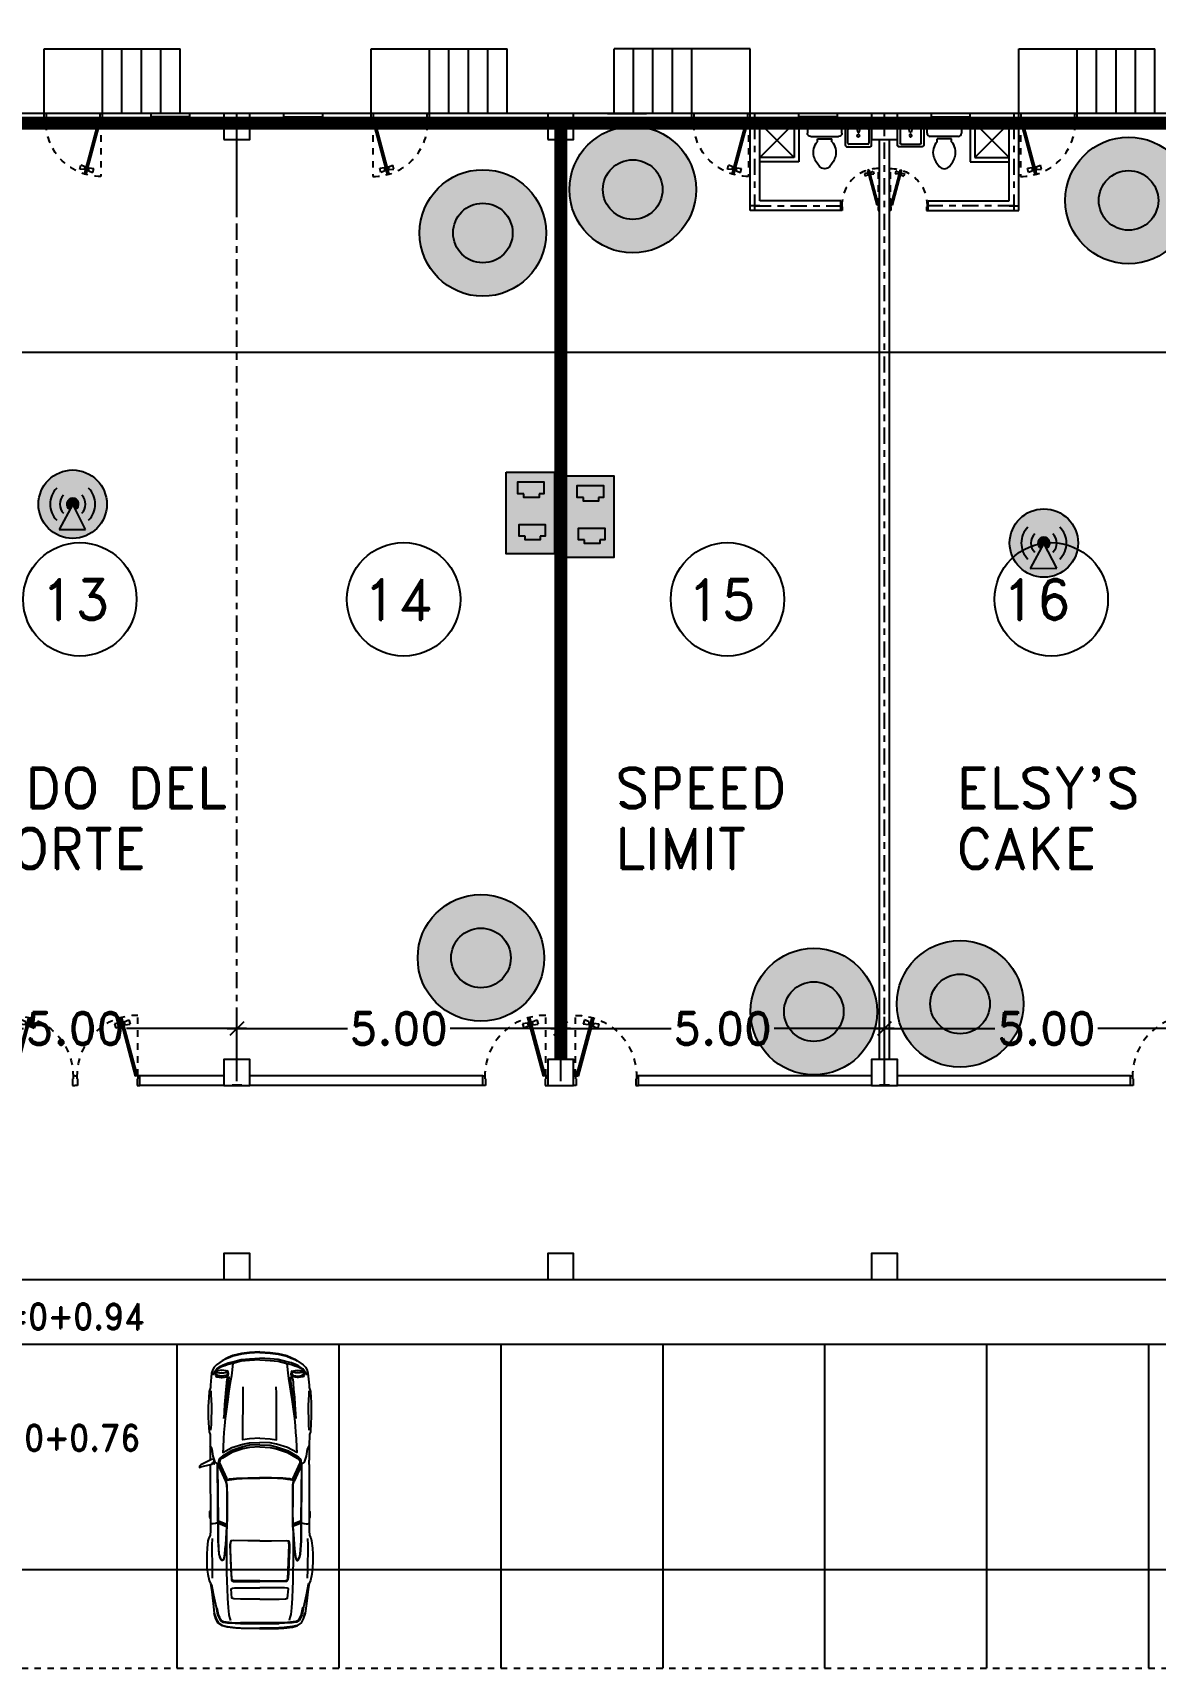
# Model space of a CAD drawing. Header units: millimetres. Extents: x 1590 to 1932, y -48 to 167.
# Drawn here: x 1657.51 to 1674.84, y 94.11 to 119.35 of the extents above; entities that cross this region are included whole.
import ezdxf

# ---------------------------------------------------------------- set-up
doc = ezdxf.new("R2010")
doc.units = ezdxf.units.MM
doc.header["$LTSCALE"] = 0.1
doc.header["$MEASUREMENT"] = 0
doc.header["$PDMODE"] = 35
doc.header["$PDSIZE"] = 0.75
for name, pattern in [('CENTERX2', [4, 2.5, -0.5, 0.5, -0.5]), ('DASHED', [0.75, 0.5, -0.25]), ('HIDDEN2', [0.1875, 0.125, -0.0625])]:
    doc.linetypes.add(name, pattern=pattern)
doc.layers.get('0').update_dxf_attribs({"linetype": 'CONTINUOUS'})
doc.layers.get('DEFPOINTS').update_dxf_attribs({"linetype": 'CONTINUOUS'})
for name, color, linetype in [('_KTI_CONTROL', 7, 'CONTINUOUS'), ('ACCESSP02', 7, 'CONTINUOUS'), ('C-PRKG-CARS', 1, 'CONTINUOUS'), ('CABLEADO', 172, 'CONTINUOUS'), ('CALLES', 3, 'CONTINUOUS'), ('CAMARAS', 253, 'CONTINUOUS'), ('Eth2Salidas', 5, 'CONTINUOUS'), ('P-FIXT', 1, 'CONTINUOUS'), ('PARED', 4, 'CONTINUOUS'), ('PAREDES', 3, 'CONTINUOUS'), ('TERRENO', 4, 'CONTINUOUS'), ('TEXT', 3, 'CONTINUOUS')]:
    doc.layers.add(name, color=color, linetype=linetype)
doc.styles.add('ATT', font='txt')
doc.styles.add('ROMAND', font='romand.shx')
doc.dimstyles.new('URBA', dxfattribs={"dimtxt": 20, "dimasz": 0.5, "dimexe": 1.25, "dimexo": 0.63, "dimgap": 0.63, "dimtad": 0, "dimtih": 1, "dimtoh": 1, "dimzin": 1, "dimdsep": 46, "dimtxsty": 'ROMAND', "dimcen": 2.5, "dimclrd": 1, "dimclre": 1, "dimclrt": 3, "dimadec": 0, "dimazin": 0, "dimtfac": 1, "dimtmove": 0, "dimatfit": 3, "dimfxl": 1, "dimtvp": 1, "dimtolj": 1, "dimtzin": 1, "dimarcsym": 0})

# ---------------------------------------------------------------- blocks, each defined once
blk = doc.blocks.new('P-GIRO-D')
at = {"color": 2}
for p, q in [((-0.281, 1.048), (-0.31, 1.041)), ((-0.31, 1.041), (-0.069, 0.142)), ((-0.281, 1.048), (-0.04, 0.15)), ((-0.242, 0.981), (-0.167, 1.011)), ((-0.167, 1.011), (-0.149, 0.944)), ((-0.31, 0.963), (-0.389, 0.952)), ((-0.389, 0.952), (-0.371, 0.884)), ((-0.297, 0.915), (-0.371, 0.884)), ((-0.31, 0.963), (-0.297, 0.915)), ((-0.288, 0.958), (-0.307, 0.953)), ((-0.28, 0.929), (-0.299, 0.924)), ((-0.239, 0.971), (-0.259, 0.966)), ((-0.232, 0.942), (-0.251, 0.937)), ((-0.242, 0.981), (-0.229, 0.933)), ((-0.229, 0.933), (-0.149, 0.944)), ((-1, 0.15), (-0.97, 0.15)), ((-0.96, 0), (-1, 0)), ((-0.97, 0.15), (-0.97, 0.1)), ((-0.97, 0.1), (-0.96, 0.1)), ((-0.96, 0.1), (-0.96, 0)), ((-0.04, 0.15), (-0.069, 0.142)), ((-0.04, 0.1), (-0.04, 0)), ((-0.03, 0.1), (-0.04, 0.1)), ((-0.04, 0), (0, 0)), ((-0.03, 0.15), (-0.03, 0.1)), ((0, 0.15), (-0.03, 0.15))]:
    blk.add_line(p, q, dxfattribs=at)
at = {"color": 1, "linetype": 'HIDDEN2'}
blk.add_line((-0.03, 0.15), (-0.03, 1.08), dxfattribs=at)
blk.add_arc((-0.04, 0.15), 0.93, 89.3839, 180, dxfattribs=at)
blk = doc.blocks.new('02PCAR08')
at = {"color": 0, "linetype": 'ByBlock'}
for p, q in [((-104.09, 25.16), (-106.1, 20.18)), ((-103.36, 25.16), (-105.39, 20.14)), ((-102.63, 25.16), (-104.66, 20.11)), ((-165, 11.71), (-165, -11.71)), ((-164.55, -11.74), (-164.55, 11.74)), ((0, 0), (0, 0)), ((-104.09, -25.16), (-106.1, -20.18)), ((-103.36, -25.16), (-105.39, -20.14)), ((-102.63, -25.16), (-104.66, -20.11)), ((-68.35, -30.07), (-65.66, -30.09))]:
    blk.add_line(p, q, dxfattribs=at)
for points in [[(-68.35, 30.07), (-103.99, 30), (-108.4, 30.02), (-111.59, 30.26), (-112.85, 31), (-114.84, 31.5), (-119.19, 32.01), (-122.81, 32.24), (-127.16, 32.24), (-131.27, 32.13), (-135.01, 31.63), (-138.87, 30.77), (-140.62, 30.05), (-144.11, 29.44), (-152.83, 28.42), (-158.68, 27.64), (-162.16, 26.43), (-164.51, 25.17), (-166.1, 22.66), (-166.89, 19.84), (-167.5, 14.92), (-167.63, 11.68), (-167.77, 0)], [(-103.87, 25.16), (-103.87, 25.65), (-104.25, 26.91), (-104.37, 28.3), (-104.37, 29.07), (-103.99, 30)], [(-96.02, 30.04), (-96.28, 30.04), (-96.9, 30.53), (-100.13, 30.53), (-101.14, 30.04), (-102.5, 30.04)], [(-68.01, 25.75), (-67.01, 27.09), (-63.27, 28.35), (-59.03, 29.02), (-57.04, 30.07)], [(0, 0), (-0.31, 6.22), (-0.87, 11.2), (-2.18, 16.44), (-3.35, 19.17), (-4.28, 21.3), (-6.34, 24.27), (-7.84, 26.28), (-9.21, 27.77), (-10.57, 28.52), (-12.95, 29.27), (-20.18, 30.02), (-21.67, 30.02), (-24.03, 30.75), (-27.77, 30.97), (-30.39, 31.17), (-33.37, 31.29), (-36.24, 31.29), (-39.72, 31.29), (-42.97, 31.09), (-48.44, 30.75), (-50.08, 30.17), (-57.04, 30.07), (-65.66, 30.09)], [(-23.66, 29.85), (-26.14, 29.73), (-29.02, 29.56), (-32.62, 29.39), (-36.24, 29.36), (-40.05, 29.53), (-44.21, 29.64), (-47.49, 29.88)], [(-168.26, 0.02), (-168.04, 11.3), (-167.9, 14.55), (-167.26, 19.84), (-166.48, 22.66), (-164.66, 25.41), (-162.23, 26.66), (-158.68, 27.64)], [(-140.62, 29.71), (-141.24, 29.37), (-147.8, 28.13), (-155.07, 26.48), (-159.56, 25.72), (-161.41, 24.95), (-163.16, 23.9), (-164.1, 22.35), (-164.57, 19.72), (-164.88, 15.06), (-165, 11.71)], [(-155.07, 26.48), (-155.45, 26.06), (-159.56, 25.21), (-161.41, 24.44), (-163.16, 23.32), (-163.79, 22.05), (-164.5, 15.11), (-164.55, 11.74)], [(-109.6, 20.21), (-127.42, 20.24), (-133.77, 20.18), (-139.25, 20.11), (-143.9, 19.9), (-149.5, 19.65), (-155.45, 19.31), (-159.56, 18.78), (-161.41, 18.36), (-163.16, 17.85)], [(-113.31, 28.99), (-117.42, 29.13), (-122.52, 29.13), (-127.38, 28.99), (-132.41, 28.99), (-137.46, 28.85)], [(-56.45, 0), (-56.7, 6.22), (-57.57, 10.22), (-59.82, 16.95), (-63.27, 22.66), (-63.86, 23.47), (-64.76, 24.41), (-65.7, 24.92), (-66.68, 25), (-67.75, 24.97), (-77.14, 20.7), (-77.7, 20.41), (-77.94, 19.68), (-77.7, 18.51), (-77.39, 16.95), (-77.07, 14.19), (-76.71, 7.21), (-76.75, 0)], [(-57.71, 0), (-57.96, 6.22), (-58.83, 10.22), (-61.07, 16.95), (-64.47, 22.66), (-65.02, 23.47), (-66.02, 24.34), (-67.29, 24.43), (-76.63, 20.19), (-77.19, 19.85), (-77.41, 19.39), (-77.12, 18.37), (-76.68, 14.11), (-76.41, 7.21), (-76.35, 0)], [(-6.97, 16.45), (-14.41, 17.24), (-17.49, 17.75), (-21.18, 18.32), (-25.19, 18.92), (-28.79, 19.51), (-36.24, 20.52), (-40.47, 21.01), (-44.84, 21.42), (-48.94, 21.79), (-52.56, 22.05), (-57.95, 22.28), (-61.09, 22.54), (-58, 16.95), (-56.01, 10.22), (-55.26, 6.22), (-55.01, 0)], [(-11.32, 26.77), (-12.32, 27.03), (-13.33, 27.26), (-14.16, 26.96), (-15.15, 26.28), (-15.4, 24.78), (-15.45, 23.54), (-15.45, 22.79), (-15.4, 21.54), (-15.15, 20.04), (-14.16, 19.16), (-13.33, 19.05), (-12.32, 19.29), (-11.32, 19.92)], [(-11.95, 19.75), (-12.75, 19.55), (-13.12, 19.48), (-13.75, 19.8), (-14.24, 20.6), (-14.58, 21.86), (-14.7, 23.1), (-14.58, 24.34), (-14.24, 25.6), (-13.75, 26.47), (-13.12, 26.75), (-11.95, 26.4)], [(-4.79, 0), (-5.1, 6.24), (-5.66, 11.22), (-6.97, 16.45), (-7.65, 19.19), (-8.33, 21.32), (-8.84, 22.69), (-9.33, 23.8), (-10.71, 26.4), (-13.72, 28.57), (-10.2, 26.18), (-8.58, 23.8), (-7.96, 22.69), (-7.34, 21.32), (-6.66, 19.19), (-5.97, 16.45), (-4.66, 11.22), (-4.1, 6.24), (-3.79, 0)], [(-12.65, 24.32), (-12.48, 23.03), (-12.7, 21.77)], [(-0.36, 0), (-0.68, 6.22), (-1.24, 11.2), (-2.55, 16.44), (-3.72, 19.17), (-4.66, 21.3), (-5.47, 22.79), (-7.84, 26.28)], [(-150.13, 0), (-150.13, 11.69), (-149.99, 15.69), (-149.51, 16.9), (-143.89, 17.39), (-143.51, 16.59), (-143.26, 15.08), (-143.22, 8.33), (-143.22, 0)], [(-114.72, -0.02), (-114.7, 7.22), (-114.46, 16.2), (-114.84, 17.63), (-117.06, 18.09), (-120.63, 18.02), (-124.51, 17.9), (-127.94, 17.73), (-129.93, 17.66), (-132.5, 17.51), (-134.78, 17.37), (-138.45, 17.13), (-138.97, 16.69), (-139.38, 16.03), (-139.52, 8.33), (-139.52, 0)], [(-139.03, -0.02), (-139.03, 8.21), (-138.94, 15.89), (-138.55, 16.57), (-138.02, 17), (-117.23, 17.95), (-115.01, 17.49)], [(-52.46, 0), (-52.71, 6.22), (-53.32, 10.22), (-51.04, 10.2), (-25.19, 10.11), (-21.18, 10.06)], [(-68.35, -30.07), (-103.99, -30), (-108.4, -30.02), (-111.59, -30.26), (-112.85, -31), (-114.84, -31.5), (-119.19, -32.01), (-122.81, -32.24), (-127.16, -32.24), (-131.27, -32.13), (-135.01, -31.63), (-138.87, -30.77), (-140.62, -30.05), (-144.11, -29.44), (-152.83, -28.42), (-158.68, -27.64), (-162.16, -26.43), (-164.51, -25.17), (-166.1, -22.66), (-166.89, -19.84), (-167.5, -14.92), (-167.63, -11.68), (-167.77, 0)], [(-150.13, 0), (-150.13, -11.69), (-149.99, -15.69), (-149.51, -16.9), (-143.89, -17.39), (-143.51, -16.59), (-143.26, -15.08), (-143.22, -8.33), (-143.22, 0)], [(-114.72, 0.02), (-114.7, -7.22), (-114.46, -16.2), (-114.84, -17.63), (-117.06, -18.09), (-120.63, -18.02), (-124.51, -17.9), (-127.94, -17.73), (-129.93, -17.66), (-132.5, -17.51), (-134.78, -17.37), (-138.45, -17.13), (-138.97, -16.69), (-139.38, -16.03), (-139.52, -8.33), (-139.52, 0)], [(-139.03, 0.02), (-139.03, -8.21), (-138.94, -15.89), (-138.55, -16.57), (-138.02, -17), (-117.23, -17.95), (-115.01, -17.49)], [(-56.45, 0), (-56.7, -6.22), (-57.57, -10.22), (-59.82, -16.95), (-63.27, -22.66), (-63.86, -23.47), (-64.76, -24.41), (-65.7, -24.92), (-66.68, -25), (-67.75, -24.97), (-77.14, -20.7), (-77.7, -20.41), (-77.94, -19.68), (-77.7, -18.51), (-77.39, -16.95), (-77.07, -14.19), (-76.71, -7.21), (-76.75, 0)], [(-57.71, 0), (-57.96, -6.22), (-58.83, -10.22), (-61.07, -16.95), (-64.47, -22.66), (-65.02, -23.47), (-66.02, -24.34), (-67.29, -24.43), (-76.63, -20.19), (-77.19, -19.85), (-77.41, -19.39), (-77.12, -18.37), (-76.68, -14.11), (-76.41, -7.21), (-76.35, 0)], [(0, 0), (-0.31, -6.22), (-0.87, -11.2), (-2.18, -16.44), (-3.35, -19.17), (-4.28, -21.3), (-6.34, -24.27), (-7.84, -26.28), (-9.21, -27.77), (-10.57, -28.52), (-12.95, -29.27), (-20.18, -30.02), (-21.67, -30.02), (-24.03, -30.75), (-27.77, -30.97), (-30.39, -31.17), (-33.37, -31.29), (-36.24, -31.29), (-39.72, -31.29), (-42.97, -31.09), (-48.44, -30.75), (-50.08, -30.17), (-57.04, -30.07), (-65.66, -30.09)], [(-6.97, -16.45), (-14.41, -17.24), (-17.49, -17.75), (-21.18, -18.32), (-25.19, -18.92), (-28.79, -19.51), (-36.24, -20.52), (-40.47, -21.01), (-44.84, -21.42), (-48.94, -21.79), (-52.56, -22.05), (-57.95, -22.28), (-61.09, -22.54), (-58, -16.95), (-56.01, -10.22), (-55.26, -6.22), (-55.01, 0)], [(-52.46, 0), (-52.71, -6.22), (-53.32, -10.22), (-51.04, -10.2), (-25.19, -10.11), (-21.18, -10.06)], [(-4.79, 0), (-5.1, -6.24), (-5.66, -11.22), (-6.97, -16.45), (-7.65, -19.19), (-8.33, -21.32), (-8.84, -22.69), (-9.33, -23.8), (-10.71, -26.4), (-13.72, -28.57), (-10.2, -26.18), (-8.58, -23.8), (-7.96, -22.69), (-7.34, -21.32), (-6.66, -19.19), (-5.97, -16.45), (-4.66, -11.22), (-4.1, -6.24), (-3.79, 0)], [(-0.36, 0), (-0.68, -6.22), (-1.24, -11.2), (-2.55, -16.44), (-3.72, -19.17), (-4.66, -21.3), (-5.47, -22.79), (-7.84, -26.28)], [(-168.26, -0.02), (-168.04, -11.3), (-167.9, -14.55), (-167.26, -19.84), (-166.48, -22.66), (-164.66, -25.41), (-162.23, -26.66), (-158.68, -27.64)], [(-140.62, -29.71), (-141.24, -29.37), (-147.8, -28.13), (-155.07, -26.48), (-159.56, -25.72), (-161.41, -24.95), (-163.16, -23.9), (-164.1, -22.35), (-164.57, -19.72), (-164.88, -15.06), (-165, -11.71)], [(-155.07, -26.48), (-155.45, -26.06), (-159.56, -25.21), (-161.41, -24.44), (-163.16, -23.32), (-163.79, -22.05), (-164.5, -15.11), (-164.55, -11.74)], [(-109.6, -20.21), (-127.42, -20.24), (-133.77, -20.18), (-139.25, -20.11), (-143.9, -19.9), (-149.5, -19.65), (-155.45, -19.31), (-159.56, -18.78), (-161.41, -18.36), (-163.16, -17.85)], [(-11.32, -26.77), (-12.32, -27.03), (-13.33, -27.26), (-14.16, -26.96), (-15.15, -26.28), (-15.4, -24.78), (-15.45, -23.54), (-15.45, -22.79), (-15.4, -21.54), (-15.15, -20.04), (-14.16, -19.16), (-13.33, -19.05), (-12.32, -19.29), (-11.32, -19.92)], [(-11.95, -19.75), (-12.75, -19.55), (-13.12, -19.48), (-13.75, -19.8), (-14.24, -20.6), (-14.58, -21.86), (-14.7, -23.1), (-14.58, -24.34), (-14.24, -25.6), (-13.75, -26.47), (-13.12, -26.75), (-11.95, -26.4)], [(-113.31, -28.99), (-117.42, -29.13), (-122.52, -29.13), (-127.38, -28.99), (-132.41, -28.99), (-137.46, -28.85)], [(-103.87, -25.16), (-103.87, -25.65), (-104.25, -26.91), (-104.37, -28.3), (-104.37, -29.07), (-103.99, -30)], [(-68.01, -25.75), (-67.01, -27.09), (-63.27, -28.35), (-59.03, -29.02), (-57.04, -30.07)], [(-23.66, -29.85), (-26.14, -29.73), (-29.02, -29.56), (-32.62, -29.39), (-36.24, -29.36), (-40.05, -29.53), (-44.21, -29.64), (-47.49, -29.88)], [(-12.65, -24.32), (-12.48, -23.03), (-12.7, -21.77)], [(-96.02, -30.04), (-96.28, -30.04), (-96.9, -30.53), (-100.13, -30.53), (-101.14, -30.04), (-102.5, -30.04)]]:
    blk.add_lwpolyline(points, dxfattribs=at)
for points in [[(-67.86, 28.17), (-68.13, 27.77), (-65.02, 27.77), (-65.51, 29.76), (-68.5, 35.75), (-69.37, 36.73), (-70.24, 36.73), (-69.86, 35.75), (-68.35, 30.05), (-68.09, 29.02), (-67.12, 28.76)], [(-67.31, 25.39), (-68.28, 25.07), (-77.56, 20.84), (-78.19, 20.6), (-78.87, 20.36), (-81.03, 19.97), (-88.18, 19.8), (-96.02, 19.8), (-100.71, 19.8), (-105.47, 19.93), (-109.6, 20.21), (-113.46, 20.47), (-117.05, 20.83), (-119.86, 21.07), (-123.43, 21.48), (-125.55, 21.84), (-126.45, 22.28), (-126.79, 22.62), (-126.74, 23.13), (-126.23, 23.53), (-124.53, 24.36), (-122.93, 24.75), (-114.72, 25.29), (-68.01, 25.65)], [(-69.16, 25.07), (-78.45, 20.84), (-79.07, 20.6), (-79.75, 20.36), (-80.67, 20.13), (-83.88, 20.02), (-88.17, 20.02), (-92.71, 20.01), (-96.04, 19.97), (-104.66, 20.11), (-106.12, 20.18), (-113.46, 20.67), (-117.08, 20.92), (-119.53, 21.2), (-122.96, 21.54), (-125.19, 21.89), (-126.26, 22.28), (-126.52, 22.61), (-126.5, 23.02), (-126.06, 23.39), (-124.46, 24.17), (-122.95, 24.6), (-114.72, 25.17), (-103.87, 25.16), (-102.63, 25.16), (-86.21, 25.34), (-68.55, 25.53), (-68.18, 25.39)], [(-40.47, 21.93), (-34.11, 20.86), (-28.03, 20.14), (-23.9, 19.65), (-19.63, 19.11), (-15.37, 18.66), (-16.49, 20.02), (-18.7, 20.21), (-22.74, 20.6), (-27.37, 21.04), (-31.99, 21.37)], [(-11.37, 25.41), (-11.63, 26.14), (-11.95, 26.4), (-12.24, 26.14), (-12.51, 25.41), (-12.68, 24.43), (-12.77, 23.03), (-12.65, 21.76), (-12.53, 20.74), (-12.26, 19.99), (-11.95, 19.75), (-11.63, 19.97), (-11.37, 20.65), (-11.18, 21.76), (-11.13, 23.03), (-11.18, 24.32)], [(-67.31, -25.39), (-68.28, -25.07), (-77.56, -20.84), (-78.19, -20.6), (-78.87, -20.36), (-81.03, -19.97), (-88.18, -19.8), (-96.02, -19.8), (-100.71, -19.8), (-105.47, -19.93), (-109.6, -20.21), (-113.46, -20.47), (-117.05, -20.83), (-119.86, -21.07), (-123.43, -21.48), (-125.55, -21.84), (-126.45, -22.28), (-126.79, -22.62), (-126.74, -23.13), (-126.23, -23.53), (-124.53, -24.36), (-122.93, -24.75), (-114.72, -25.29), (-68.01, -25.65)], [(-40.47, -21.93), (-34.11, -20.86), (-28.03, -20.14), (-23.9, -19.65), (-19.63, -19.11), (-15.37, -18.66), (-16.49, -20.02), (-18.7, -20.21), (-22.74, -20.6), (-27.37, -21.04), (-31.99, -21.37)], [(-11.37, -25.41), (-11.63, -26.14), (-11.95, -26.4), (-12.24, -26.14), (-12.51, -25.41), (-12.68, -24.43), (-12.77, -23.03), (-12.65, -21.76), (-12.53, -20.74), (-12.26, -19.99), (-11.95, -19.75), (-11.63, -19.97), (-11.37, -20.65), (-11.18, -21.76), (-11.13, -23.03), (-11.18, -24.32)], [(-69.16, -25.07), (-78.45, -20.84), (-79.07, -20.6), (-79.75, -20.36), (-80.67, -20.13), (-83.88, -20.02), (-88.17, -20.02), (-92.71, -20.01), (-96.04, -19.97), (-104.66, -20.11), (-106.12, -20.18), (-113.46, -20.67), (-117.08, -20.92), (-119.53, -21.2), (-122.96, -21.54), (-125.19, -21.89), (-126.26, -22.28), (-126.52, -22.61), (-126.5, -23.02), (-126.06, -23.39), (-124.46, -24.17), (-122.95, -24.6), (-114.72, -25.17), (-103.87, -25.16), (-102.63, -25.16), (-86.21, -25.34), (-68.55, -25.53), (-68.18, -25.39)]]:
    blk.add_lwpolyline(points, close=True, dxfattribs=at)
blk = doc.blocks.new('15PTOI01')
at = {"color": 0, "linetype": 'ByBlock'}
for p, q in [((2, 10.5), (6, 10.5)), ((0, -8.5), (0, 8.5)), ((8, 8.5), (8, -8.5)), ((9.5, 4.375), (9.5, -4.375)), ((11.25, 4.375), (9.5, 4.375)), ((11.25, -4.375), (9.5, -4.375)), ((6, -10.5), (2, -10.5))]:
    blk.add_line(p, q, dxfattribs=at)
for centre, radius, start, end in [((2, 8.5), 2, 90, 180), ((6, 8.5), 2, 0, 90), ((17.766404, -2.827313), 9.712715, 75.184599, 132.137709), ((13.6875, -12.03125), 19.717859, 49.950272, 70.559965), ((23.458333, 0), 4.229167, 313.602819, 46.397181), ((2, -8.5), 2, 180, 270), ((6, -8.5), 2, 270, 0), ((17.766404, 2.827313), 9.712715, 227.862291, 284.815401), ((13.6875, 12.03125), 19.717859, 289.440035, 310.049728)]:
    blk.add_arc(centre, radius, start, end, dxfattribs=at)
at = {"color": 0, "linetype": 'ByBlock', "style": 'ATT'}
for tag, p, flags in [('ITEM', (0, -23), 3), ('ROOM_NUMBER', (0, -32), 1)]:
    blk.add_attdef(tag, p, '', height=6, dxfattribs=dict(at, flags=flags))
blk = doc.blocks.new('ss1')
at = {"layer": '_KTI_CONTROL', "color": 1}
for points in [[(0.141, 0.122, 0), (0.141, 0.122, 0), (0.141, 0.122, 0), (0.141, 0.122, 0), (0.141, 0.122, 0)], [(0.141, 0.122, 0), (0.141, 0.122, 0), (0.141, 0.122, 0), (0.141, 0.122, 0), (0.141, 0.122, 0), (0.141, 0.122, 0), (0.141, 0.122, 0), (0.141, 0.122, 0), (0.141, 0.122, 0), (0.141, 0.122, 0), (0.141, 0.122, 0)]]:
    blk.add_polyline3d(points, dxfattribs=at)
at = {"layer": '_KTI_CONTROL'}
for points in [[(0.141, 0.122, 0), (0.141, 0.122, 0), (0.141, 0.122, 0), (0.141, 0.122, 0)], [(0.141, 0.122, 0), (0.141, 0.122, 0)]]:
    blk.add_polyline3d(points, dxfattribs=at)
at = {"layer": 'P-FIXT', "xscale": 0.0254, "yscale": 0.0254, "zscale": 0.0254}
blk.add_blockref('15PTOI01', (17.719, 12.528), dxfattribs=at)
blk = doc.blocks.new('15PLAV06')
at = {"color": 0, "linetype": 'ByBlock'}
for p, q in [((0, 8.5), (0, -8.5)), ((16.5, 10), (1.5, 10)), ((2, -1.5), (2, 1.5)), ((7, 0.5), (3, 1.5)), ((4, 1.25), (4, 7.25)), ((4.75, 8), (15.25, 8)), ((7, -0.5), (7, 0.5)), ((16, 7.25), (16, -7.25)), ((18, -8.5), (18, 8.5)), ((1.5, -10), (16.5, -10)), ((3, -1.5), (7, -0.5)), ((4, -7.25), (4, -1.25)), ((15.25, -8), (4.75, -8))]:
    blk.add_line(p, q, dxfattribs=at)
for centre in [(2.5, 2.5), (9.5, 0), (2.5, -2.5)]:
    blk.add_circle(centre, 1, dxfattribs=at)
for centre, radius, start, end in [((1.5, 8.5), 1.5, 90, 180), ((4.75, 7.25), 0.75, 90, 180), ((15.25, 7.25), 0.75, 0, 90), ((16.5, 8.5), 1.5, 0, 90), ((1.5, -8.5), 1.5, 180, 270), ((4.75, -7.25), 0.75, 180, 270), ((15.25, -7.25), 0.75, 270, 0), ((16.5, -8.5), 1.5, 270, 0)]:
    blk.add_arc(centre, radius, start, end, dxfattribs=at)
at = {"color": 0, "linetype": 'ByBlock', "style": 'ATT'}
for tag, p, flags in [('ROOM_NUMBER', (0, -29), 1), ('ITEM', (0, -20), 3)]:
    blk.add_attdef(tag, p, '', height=6, dxfattribs=dict(at, flags=flags))
blk = doc.blocks.new('UTP1$0$DIMBLOCK')
at = {"color": 1}
blk.add_line((-7.5, 0), (10.5, 0), dxfattribs=at)
at = {"color": 4}
blk.add_line((-5.25, -5.25), (5.25, 5.25), dxfattribs=at)
blk = doc.blocks.new('*D207')
at = {"layer": 'CALLES', "color": 1, "linetype": 'Continuous', "transparency": 16777216}
for p, q in [((1655.661, 103.169), (1655.661, 104.162)), ((1660.661, 103.169), (1660.661, 104.162)), ((1655.681, 103.982), (1657.367, 103.982)), ((1660.641, 103.982), (1658.955, 103.982))]:
    blk.add_line(p, q, dxfattribs=at)
at = {"layer": 'DEFPOINTS', "color": 0, "linetype": 'Continuous', "transparency": 16777216}
for p in [(1660.661, 103.982), (1655.661, 103.106), (1660.661, 103.106)]:
    blk.add_point(p, dxfattribs=at)
at = {"layer": 'CALLES', "color": 1, "linetype": 'Continuous', "transparency": 16777216, "xscale": 0.02, "yscale": 0.02, "zscale": 0.02, "rotation": 180}
blk.add_blockref('UTP1$0$DIMBLOCK', (1655.661, 103.982), dxfattribs=at)
at = {"layer": 'CALLES', "color": 1, "linetype": 'Continuous', "transparency": 16777216, "xscale": 0.02, "yscale": 0.02, "zscale": 0.02}
blk.add_blockref('UTP1$0$DIMBLOCK', (1660.661, 103.982), dxfattribs=at)
at = {"layer": 'CALLES', "color": 3, "linetype": 'Continuous', "transparency": 16777216, "insert": (1658.161, 103.982), "char_height": 0.5, "attachment_point": 5, "style": 'ROMAND'}
blk.add_mtext('\\A1;5.00', dxfattribs=at)
blk = doc.blocks.new('*D208')
at = {"layer": 'CALLES', "color": 1, "linetype": 'Continuous', "transparency": 16777216}
for p, q in [((1660.661, 103.169), (1660.661, 104.162)), ((1665.661, 103.169), (1665.661, 104.162)), ((1660.681, 103.982), (1662.367, 103.982)), ((1665.641, 103.982), (1663.955, 103.982))]:
    blk.add_line(p, q, dxfattribs=at)
at = {"layer": 'DEFPOINTS', "color": 0, "linetype": 'Continuous', "transparency": 16777216}
for p in [(1665.661, 103.982), (1660.661, 103.106), (1665.661, 103.106)]:
    blk.add_point(p, dxfattribs=at)
at = {"layer": 'CALLES', "color": 1, "linetype": 'Continuous', "transparency": 16777216, "xscale": 0.02, "yscale": 0.02, "zscale": 0.02, "rotation": 180}
blk.add_blockref('UTP1$0$DIMBLOCK', (1660.661, 103.982), dxfattribs=at)
at = {"layer": 'CALLES', "color": 1, "linetype": 'Continuous', "transparency": 16777216, "xscale": 0.02, "yscale": 0.02, "zscale": 0.02}
blk.add_blockref('UTP1$0$DIMBLOCK', (1665.661, 103.982), dxfattribs=at)
at = {"layer": 'CALLES', "color": 3, "linetype": 'Continuous', "transparency": 16777216, "insert": (1663.161, 103.982), "char_height": 0.5, "attachment_point": 5, "style": 'ROMAND'}
blk.add_mtext('\\A1;5.00', dxfattribs=at)
blk = doc.blocks.new('*D209')
at = {"layer": 'CALLES', "color": 1, "linetype": 'Continuous', "transparency": 16777216}
for p, q in [((1665.661, 103.169), (1665.661, 104.162)), ((1670.661, 103.169), (1670.661, 104.162)), ((1665.681, 103.982), (1667.367, 103.982)), ((1670.641, 103.982), (1668.955, 103.982))]:
    blk.add_line(p, q, dxfattribs=at)
at = {"layer": 'DEFPOINTS', "color": 0, "linetype": 'Continuous', "transparency": 16777216}
for p in [(1670.661, 103.982), (1665.661, 103.106), (1670.661, 103.106)]:
    blk.add_point(p, dxfattribs=at)
at = {"layer": 'CALLES', "color": 1, "linetype": 'Continuous', "transparency": 16777216, "xscale": 0.02, "yscale": 0.02, "zscale": 0.02, "rotation": 180}
blk.add_blockref('UTP1$0$DIMBLOCK', (1665.661, 103.982), dxfattribs=at)
at = {"layer": 'CALLES', "color": 1, "linetype": 'Continuous', "transparency": 16777216, "xscale": 0.02, "yscale": 0.02, "zscale": 0.02}
blk.add_blockref('UTP1$0$DIMBLOCK', (1670.661, 103.982), dxfattribs=at)
at = {"layer": 'CALLES', "color": 3, "linetype": 'Continuous', "transparency": 16777216, "insert": (1668.161, 103.982), "char_height": 0.5, "attachment_point": 5, "style": 'ROMAND'}
blk.add_mtext('\\A1;5.00', dxfattribs=at)
blk = doc.blocks.new('*D210')
at = {"layer": 'CALLES', "color": 1, "linetype": 'Continuous', "transparency": 16777216}
for p, q in [((1670.661, 103.169), (1670.661, 104.162)), ((1675.661, 103.169), (1675.661, 104.162)), ((1670.681, 103.982), (1672.367, 103.982)), ((1675.641, 103.982), (1673.955, 103.982))]:
    blk.add_line(p, q, dxfattribs=at)
at = {"layer": 'DEFPOINTS', "color": 0, "linetype": 'Continuous', "transparency": 16777216}
for p in [(1675.661, 103.982), (1670.661, 103.106), (1675.661, 103.106)]:
    blk.add_point(p, dxfattribs=at)
at = {"layer": 'CALLES', "color": 1, "linetype": 'Continuous', "transparency": 16777216, "xscale": 0.02, "yscale": 0.02, "zscale": 0.02, "rotation": 180}
blk.add_blockref('UTP1$0$DIMBLOCK', (1670.661, 103.982), dxfattribs=at)
at = {"layer": 'CALLES', "color": 1, "linetype": 'Continuous', "transparency": 16777216, "xscale": 0.02, "yscale": 0.02, "zscale": 0.02}
blk.add_blockref('UTP1$0$DIMBLOCK', (1675.661, 103.982), dxfattribs=at)
at = {"layer": 'CALLES', "color": 3, "linetype": 'Continuous', "transparency": 16777216, "insert": (1673.161, 103.982), "char_height": 0.5, "attachment_point": 5, "style": 'ROMAND'}
blk.add_mtext('\\A1;5.00', dxfattribs=at)
blk = doc.blocks.new('*D224')
at = {"layer": 'CALLES', "color": 1, "linetype": 'Continuous', "transparency": 16777216}
for p, q in [((1654.736, 94.171), (1654.736, 95.811)), ((1733.028, 94.171), (1733.028, 95.811)), ((1654.756, 95.631), (1692.408, 95.631)), ((1733.008, 95.631), (1694.448, 95.631))]:
    blk.add_line(p, q, dxfattribs=at)
at = {"layer": 'DEFPOINTS', "color": 0, "linetype": 'Continuous', "transparency": 16777216}
for p in [(1733.028, 95.631), (1654.736, 94.108), (1733.028, 94.108)]:
    blk.add_point(p, dxfattribs=at)
at = {"layer": 'CALLES', "color": 1, "linetype": 'Continuous', "transparency": 16777216, "xscale": 0.02, "yscale": 0.02, "zscale": 0.02, "rotation": 180}
blk.add_blockref('UTP1$0$DIMBLOCK', (1654.736, 95.631), dxfattribs=at)
at = {"layer": 'CALLES', "color": 1, "linetype": 'Continuous', "transparency": 16777216, "xscale": 0.02, "yscale": 0.02, "zscale": 0.02}
blk.add_blockref('UTP1$0$DIMBLOCK', (1733.028, 95.631), dxfattribs=at)
at = {"layer": 'CALLES', "color": 3, "linetype": 'Continuous', "transparency": 16777216, "insert": (1693.428, 95.631), "char_height": 0.5, "attachment_point": 5, "style": 'ROMAND'}
blk.add_mtext('\\A1;78.29', dxfattribs=at)
blk = doc.blocks.new('*D347')
at = {"color": 1, "linetype": 'Continuous', "transparency": 16777216}
for p, q in [((1640.661, 112.864), (1640.661, 114.603)), ((1735.661, 112.106), (1735.661, 114.603)), ((1640.681, 114.423), (1687.917, 114.423)), ((1735.641, 114.423), (1693.314, 114.423))]:
    blk.add_line(p, q, dxfattribs=at)
at = {"layer": 'DEFPOINTS', "color": 0, "linetype": 'Continuous', "transparency": 16777216}
for p in [(1735.661, 114.423), (1640.661, 112.802), (1735.661, 112.043)]:
    blk.add_point(p, dxfattribs=at)
at = {"color": 1, "linetype": 'Continuous', "transparency": 16777216, "xscale": 0.02, "yscale": 0.02, "zscale": 0.02, "rotation": 180}
blk.add_blockref('UTP1$0$DIMBLOCK', (1640.661, 114.423), dxfattribs=at)
at = {"color": 1, "linetype": 'Continuous', "transparency": 16777216, "xscale": 0.02, "yscale": 0.02, "zscale": 0.02}
blk.add_blockref('UTP1$0$DIMBLOCK', (1735.661, 114.423), dxfattribs=at)
at = {"color": 3, "linetype": 'Continuous', "transparency": 16777216, "insert": (1690.615, 114.423), "char_height": 0.5, "attachment_point": 5, "style": 'ROMAND'}
blk.add_mtext('\\A1;POLIGONO "D"', dxfattribs=at)
blk = doc.blocks.new('dosSALIDAS')
at = {"layer": 'Eth2Salidas', "linetype": 'Continuous'}
h = blk.add_hatch(color=0, dxfattribs=at)
h.dxf.hatch_style = 1
h.paths.add_polyline_path([(0.325, 0), (0, 0), (0, -0.55), (0.325, -0.55)])
h.paths.add_polyline_path([(0.12, -0.171), (0.12, -0.146), (0.079, -0.146), (0.079, -0.065), (0.255, -0.065), (0.255, -0.146), (0.222, -0.146), (0.222, -0.171)], flags=16)
h.paths.add_polyline_path([(0.264, -0.351), (0.264, -0.431), (0.23, -0.431), (0.23, -0.456), (0.128, -0.456), (0.128, -0.431), (0.087, -0.431), (0.087, -0.351)], flags=16)
h = blk.add_hatch(color=256, dxfattribs=at)
h.dxf.hatch_style = 1
h.paths.add_polyline_path([(0.222, -0.171), (0.222, -0.146), (0.255, -0.146), (0.255, -0.065), (0.079, -0.065), (0.079, -0.146), (0.12, -0.146), (0.12, -0.171)])
h = blk.add_hatch(color=256, dxfattribs=at)
h.dxf.hatch_style = 1
h.paths.add_polyline_path([(0.23, -0.456), (0.23, -0.431), (0.264, -0.431), (0.264, -0.351), (0.087, -0.351), (0.087, -0.431), (0.128, -0.431), (0.128, -0.456)])
at = {"layer": 'Eth2Salidas', "color": 18, "linetype": 'Continuous', "true_color": 0x000000}
blk.add_lwpolyline([(0, 0), (0.325, 0), (0.325, -0.55), (0, -0.55)], close=True, dxfattribs=at)
for points in [[(0.12, -0.146), (0.079, -0.146), (0.079, -0.065), (0.255, -0.065), (0.255, -0.146), (0.222, -0.146)], [(0.222, -0.146), (0.222, -0.171), (0.12, -0.171), (0.12, -0.146)], [(0.128, -0.431), (0.087, -0.431), (0.087, -0.351), (0.264, -0.351), (0.264, -0.431), (0.23, -0.431)], [(0.23, -0.431), (0.23, -0.456), (0.128, -0.456), (0.128, -0.431)]]:
    blk.add_lwpolyline(points, dxfattribs=at)
blk = doc.blocks.new('cams')
at = {"layer": 'CAMARAS', "linetype": 'Continuous', "true_color": 0xffffff}
h = blk.add_hatch(color=7, dxfattribs=at)
h.dxf.hatch_style = 1
h.paths.add_polyline_path([(-0.977, 0, 1), (0.977, 0, 1)])
h.paths.add_polyline_path([(0.46, 0, -1), (-0.46, 0, -1)], flags=16)
at = {"layer": 'CAMARAS', "linetype": 'Continuous', "true_color": 0x939598}
h = blk.add_hatch(color=252, dxfattribs=at)
h.dxf.hatch_style = 1
h.paths.add_polyline_path([(-0.46, 0, 1), (0.46, 0, 1)])
at = {"layer": 'CAMARAS', "color": 0, "linetype": 'Continuous'}
for radius in [0.977, 0.977, 0.977, 0.46]:
    blk.add_circle((0, 0), radius, dxfattribs=at)
blk = doc.blocks.new('PuntoAcceso02')
at = {"layer": 'ACCESSP02', "linetype": 'Continuous'}
h = blk.add_hatch(color=256, dxfattribs=at)
h.set_gradient(color1=(237, 31, 36), color2=(247, 171, 174))
h.paths.add_polyline_path([(-0.528, 0, 1), (0.528, 0, 1)])
h.paths.add_polyline_path([(0.042, -0.082), (0.2, -0.388), (-0.209, -0.39), (-0.043, -0.081, -4.049664)], flags=16)
h = blk.add_hatch(color=256, dxfattribs=at)
h.set_gradient(color1=(247, 171, 174), color2=(247, 171, 174))
h.paths.add_polyline_path([(-0.209, -0.39), (0.2, -0.388), (0, 0)])
h = blk.add_hatch(color=256, dxfattribs=at)
h.set_gradient(color1=(153, 27, 30), color2=(237, 31, 36))
h.paths.add_polyline_path([(0, 0), (0.042, -0.082, 4.049664), (-0.043, -0.081)])
at = {"layer": 'ACCESSP02', "color": 18, "linetype": 'Continuous', "true_color": 0x000000}
for p, q in [((0, 0), (-0.209, -0.39)), ((0.2, -0.388), (0, 0)), ((-0.209, -0.39), (0.2, -0.388))]:
    blk.add_line(p, q, dxfattribs=at)
blk.add_circle((0, 0), 0.528, dxfattribs=at)
for radius, start, end in [(0.349, 134.9548, 225.0265), (0.199, 134.9548, 225.0265), (0.092, 297.3127, 241.8295), (0.199, 314.9548, 45.0265), (0.349, 314.9548, 45.0265)]:
    blk.add_arc((0, 0), radius, start, end, dxfattribs=at)

msp = doc.modelspace()

# ---------------------------------------------------------------- linework, layer by layer
at = {"color": 1, "linetype": 'Continuous'}
for p, q in [((1657.6858, 118.1043), (1657.6858, 119.1043)), ((1657.6858, 119.1043), (1659.7858, 119.1043)), ((1658.5858, 118.1043), (1658.5858, 119.1043)), ((1658.5858, 118.1043), (1658.5858, 119.1043)), ((1658.5858, 118.1043), (1658.5858, 119.1043)), ((1658.8858, 118.1043), (1658.8858, 119.1043)), ((1659.1858, 118.1043), (1659.1858, 119.1043)), ((1659.4858, 118.1043), (1659.4858, 119.1043)), ((1659.7858, 118.1043), (1659.7858, 119.1043)), ((1662.7358, 118.1043), (1662.7358, 119.1043)), ((1662.7358, 119.1043), (1664.8358, 119.1043)), ((1663.6358, 118.1043), (1663.6358, 119.1043)), ((1663.6358, 118.1043), (1663.6358, 119.1043)), ((1663.6358, 118.1043), (1663.6358, 119.1043)), ((1663.9358, 118.1043), (1663.9358, 119.1043)), ((1664.2358, 118.1043), (1664.2358, 119.1043)), ((1664.5358, 118.1043), (1664.5358, 119.1043)), ((1664.8358, 118.1043), (1664.8358, 119.1043)), ((1666.4858, 118.1043), (1666.4858, 119.1043)), ((1668.5858, 119.1043), (1666.4858, 119.1043)), ((1666.7858, 118.1043), (1666.7858, 119.1043)), ((1667.0858, 118.1043), (1667.0858, 119.1043)), ((1667.3858, 118.1043), (1667.3858, 119.1043)), ((1667.6858, 118.1043), (1667.6858, 119.1043)), ((1667.6858, 118.1043), (1667.6858, 119.1043)), ((1667.6858, 118.1043), (1667.6858, 119.1043)), ((1668.5858, 118.1043), (1668.5858, 119.1043)), ((1672.7358, 118.1043), (1672.7358, 119.1043)), ((1672.7358, 119.1043), (1674.8358, 119.1043)), ((1673.6358, 118.1043), (1673.6358, 119.1043)), ((1673.6358, 118.1043), (1673.6358, 119.1043)), ((1673.6358, 118.1043), (1673.6358, 119.1043)), ((1673.9358, 118.1043), (1673.9358, 119.1043)), ((1674.2358, 118.1043), (1674.2358, 119.1043)), ((1674.5358, 118.1043), (1674.5358, 119.1043)), ((1674.8358, 118.1043), (1674.8358, 119.1043))]:
    msp.add_line(p, q, dxfattribs=at)
at = {"color": 2, "linetype": 'Continuous'}
for p, q in [((1659.7358, 99.1083), (1659.7358, 94.1083)), ((1662.2358, 99.1083), (1662.2358, 94.1083)), ((1664.7358, 99.1083), (1664.7358, 94.1083)), ((1667.2358, 99.1083), (1667.2358, 94.1083)), ((1669.7358, 99.1083), (1669.7358, 94.1083)), ((1672.2358, 99.1083), (1672.2358, 94.1083)), ((1674.7358, 99.1083), (1674.7358, 94.1083))]:
    msp.add_line(p, q, dxfattribs=at)
for centre in [(1658.2358, 110.6061), (1663.2358, 110.6061), (1668.2358, 110.6061), (1673.2358, 110.6061)]:
    msp.add_circle(centre, 0.8758, dxfattribs=at)
at = {"layer": 'CABLEADO', "linetype": 'Continuous', "const_width": 0.2}
for points in [[(1650.6608, 117.9543), (1665.6608, 117.9543), (1665.6608, 103.5043)], [(1665.6608, 117.9543), (1675.6608, 117.9543), (1675.6608, 103.5043)]]:
    msp.add_lwpolyline(points, dxfattribs=at)
at = {"layer": 'CABLEADO', "linetype": 'Continuous'}
msp.add_lwpolyline([(1650.6608, 117.9543), (1660.6608, 117.9543)], dxfattribs=at)
at = {"layer": 'CALLES', "color": 1, "linetype": 'Continuous'}
for p, q in [((1658.5858, 118.1043), (1657.6847, 118.1043)), ((1663.6358, 118.1043), (1662.7347, 118.1043)), ((1668.5869, 118.1043), (1667.6858, 118.1043)), ((1673.6358, 118.1043), (1672.7347, 118.1043))]:
    msp.add_line(p, q, dxfattribs=at)
at = {"layer": 'CALLES', "color": 4, "linetype": 'Continuous'}
for points in [[(1660.4608, 117.7043), (1660.8608, 117.7043), (1660.8608, 118.1043), (1660.4608, 118.1043)], [(1665.4608, 117.7043), (1665.8608, 117.7043), (1665.8608, 118.1043), (1665.4608, 118.1043)], [(1670.4608, 117.7043), (1670.8608, 117.7043), (1670.8608, 118.1043), (1670.4608, 118.1043)], [(1660.4608, 103.1043), (1660.8608, 103.1043), (1660.8608, 103.5043), (1660.4608, 103.5043)], [(1665.4608, 103.1043), (1665.8608, 103.1043), (1665.8608, 103.5043), (1665.4608, 103.5043)], [(1670.4608, 103.1043), (1670.8608, 103.1043), (1670.8608, 103.5043), (1670.4608, 103.5043)], [(1660.4608, 100.1083), (1660.8608, 100.1083), (1660.8608, 100.5083), (1660.4608, 100.5083)], [(1665.4608, 100.1083), (1665.8608, 100.1083), (1665.8608, 100.5083), (1665.4608, 100.5083)], [(1670.4608, 100.1083), (1670.8608, 100.1083), (1670.8608, 100.5083), (1670.4608, 100.5083)]]:
    msp.add_lwpolyline(points, close=True, dxfattribs=at)
at = {"layer": 'PARED', "color": 3}
for p, q in [((1657.6858, 117.9543), (1655.8608, 117.9543)), ((1660.4608, 117.9543), (1658.5858, 117.9543)), ((1659.9358, 118.1043), (1659.3358, 118.1043)), ((1659.9358, 117.9543), (1659.3358, 117.9543)), ((1662.7358, 117.9543), (1660.8608, 117.9543)), ((1665.4608, 117.9543), (1663.6358, 117.9543)), ((1667.6858, 117.9543), (1665.8608, 117.9543)), ((1666.3858, 118.1043), (1666.9858, 118.1043)), ((1666.3858, 117.9543), (1666.9858, 117.9543)), ((1670.4608, 117.9543), (1668.5858, 117.9543)), ((1670.4608, 117.9543), (1668.7358, 117.9543)), ((1669.9358, 118.1043), (1669.3358, 118.1043)), ((1669.9358, 117.9543), (1669.3358, 117.9543)), ((1672.7358, 117.9543), (1670.8608, 117.9543)), ((1675.4608, 117.9543), (1673.6358, 117.9543)), ((1665.5858, 103.5043), (1665.5858, 117.7043)), ((1665.7358, 103.5043), (1665.7358, 117.7043)), ((1670.5858, 103.5043), (1670.5858, 117.7043)), ((1670.7358, 103.5043), (1670.7358, 117.7043)), ((1648.7358, 100.1083), (1740.0279, 100.1083)), ((1649.7358, 99.1083), (1738.0279, 99.1083))]:
    msp.add_line(p, q, dxfattribs=at)
at = {"layer": 'PARED', "color": 2}
for p, q in [((1658.5858, 118.1043), (1658.5858, 118.1061)), ((1662.7358, 118.1043), (1662.7358, 118.1061)), ((1669.9858, 116.6061), (1669.9858, 116.7561)), ((1671.3358, 116.6061), (1671.3358, 116.7561))]:
    msp.add_line(p, q, dxfattribs=at)
at = {"layer": 'PARED', "color": 1}
for p, q in [((1659.9358, 118.0543), (1659.334, 118.0543)), ((1659.9358, 118.0043), (1659.334, 118.0043)), ((1661.3858, 118.0543), (1661.9875, 118.0543)), ((1661.3858, 118.0043), (1661.9875, 118.0043)), ((1669.2658, 117.9561), (1668.7358, 117.4261)), ((1669.2658, 117.4261), (1668.7358, 117.9561)), ((1669.9358, 118.0543), (1669.334, 118.0543)), ((1669.9358, 118.0043), (1669.334, 118.0043)), ((1671.3858, 118.0543), (1671.9875, 118.0543)), ((1671.3858, 118.0043), (1671.9875, 118.0043)), ((1672.0558, 117.9561), (1672.5858, 117.4261)), ((1672.0558, 117.4261), (1672.5858, 117.9561))]:
    msp.add_line(p, q, dxfattribs=at)
at = {"layer": 'PARED', "color": 8, "linetype": 'CENTERX2'}
for p, q in [((1660.6608, 116.6061), (1660.6608, 118.1061)), ((1660.6608, 103.5043), (1660.6608, 118.1061)), ((1665.6608, 103.5043), (1665.6608, 118.1061)), ((1668.6608, 116.6061), (1668.6608, 118.1043)), ((1670.6608, 103.1061), (1670.6608, 118.1061)), ((1672.6608, 116.6061), (1672.6608, 118.1043)), ((1668.7358, 116.6811), (1668.5858, 116.6811)), ((1668.6608, 116.6811), (1669.9858, 116.6811)), ((1672.6608, 116.6811), (1671.3358, 116.6811)), ((1672.5858, 116.6811), (1672.7358, 116.6811))]:
    msp.add_line(p, q, dxfattribs=at)
at = {"layer": 'PAREDES', "color": 2, "linetype": 'DASHED'}
msp.add_line((1654.7358, 94.1083), (1733.0279, 94.1083), dxfattribs=at)
at = {"layer": 'TERRENO', "color": 6, "linetype": 'Continuous'}
for p, q in [((1657.7358, 118.1043), (1653.6347, 118.1043)), ((1662.7358, 118.1043), (1658.5858, 118.1043)), ((1665.4608, 118.1043), (1663.6358, 118.1043)), ((1667.6858, 118.1043), (1665.4608, 118.1043)), ((1672.7358, 118.1043), (1668.5858, 118.1043)), ((1677.6745, 118.1043), (1673.6358, 118.1043)), ((1660.4608, 103.1043), (1659.1608, 103.1043)), ((1664.4608, 103.1043), (1660.8608, 103.1043)), ((1670.4608, 103.1043), (1666.8608, 103.1043)), ((1674.4608, 103.1043), (1670.8608, 103.1043))]:
    msp.add_line(p, q, dxfattribs=at)
at = {"layer": 'TERRENO', "color": 4, "linetype": 'Continuous'}
for p, q in [((1657.6858, 117.9543), (1657.6858, 118.1043)), ((1657.6858, 117.9543), (1657.6858, 118.1043)), ((1657.6858, 117.9543), (1657.6858, 118.1043)), ((1657.6858, 117.9543), (1657.6858, 118.1043)), ((1659.3358, 117.9543), (1659.3358, 118.1043)), ((1659.9358, 117.9543), (1659.9358, 118.1043)), ((1661.384, 117.9543), (1661.384, 118.1043)), ((1661.9858, 117.9543), (1661.9858, 118.1043)), ((1663.6358, 117.9543), (1663.6358, 118.1043)), ((1663.6358, 117.9543), (1663.6358, 118.1043)), ((1663.6358, 117.9543), (1663.6358, 118.1043)), ((1663.6358, 117.9543), (1663.6358, 118.1043)), ((1667.6858, 117.9543), (1667.6858, 118.1043)), ((1667.6858, 117.9543), (1667.6858, 118.1043)), ((1667.6858, 117.9543), (1667.6858, 118.1043)), ((1667.6858, 117.9543), (1667.6858, 118.1043)), ((1668.5858, 117.9543), (1668.5858, 118.1043)), ((1669.3358, 117.9543), (1669.3358, 118.1043)), ((1669.9358, 117.9543), (1669.9358, 118.1043)), ((1671.3858, 117.9543), (1671.3858, 118.1043)), ((1671.9858, 117.9543), (1671.9858, 118.1043)), ((1672.7358, 117.9543), (1672.7358, 118.1043)), ((1673.6358, 117.9543), (1673.6358, 118.1043)), ((1673.6358, 117.9543), (1673.6358, 118.1043)), ((1673.6358, 117.9543), (1673.6358, 118.1043)), ((1673.6358, 117.9543), (1673.6358, 118.1043)), ((1659.1608, 103.1043), (1659.1608, 103.2543)), ((1664.4608, 103.1043), (1664.4608, 103.2543)), ((1666.8608, 103.1043), (1666.8608, 103.2543)), ((1674.4608, 103.1043), (1674.4608, 103.2543)), ((1670.7358, 103.1061), (1670.5858, 103.1061))]:
    msp.add_line(p, q, dxfattribs=at)
at = {"layer": 'TERRENO', "color": 2, "linetype": 'Continuous'}
for p, q in [((1658.5858, 117.9543), (1658.5858, 118.1043)), ((1662.7358, 117.9543), (1662.7358, 118.1043)), ((1668.5858, 116.6061), (1668.5858, 117.9543)), ((1668.7358, 116.7561), (1668.7358, 117.9543)), ((1669.2658, 117.9561), (1669.2658, 117.4261)), ((1669.3358, 117.9561), (1669.3358, 117.3561)), ((1671.9858, 117.9561), (1671.9858, 117.3561)), ((1672.0558, 117.9561), (1672.0558, 117.4261)), ((1672.5858, 116.7561), (1672.5858, 117.9543)), ((1672.7358, 116.6061), (1672.7358, 117.9543)), ((1669.2658, 117.4261), (1668.7358, 117.4261)), ((1672.0558, 117.4261), (1672.5858, 117.4261)), ((1669.3358, 117.3561), (1668.7358, 117.3561)), ((1671.9858, 117.3561), (1672.5858, 117.3561)), ((1669.9858, 116.7561), (1668.7358, 116.7561)), ((1671.3358, 116.7561), (1672.5858, 116.7561)), ((1669.9858, 116.6061), (1668.5858, 116.6061)), ((1671.3358, 116.6061), (1672.7358, 116.6061)), ((1660.4608, 103.2543), (1659.1608, 103.2543)), ((1664.4608, 103.2543), (1660.8608, 103.2543)), ((1670.4608, 103.2543), (1666.8608, 103.2543)), ((1674.4608, 103.2543), (1670.8608, 103.2543)), ((1660.7358, 103.1061), (1660.5858, 103.1061))]:
    msp.add_line(p, q, dxfattribs=at)

# ---------------------------------------------------------------- block references
at = {"color": 1, "linetype": 'Continuous', "rotation": 270}
for p in [(1659.0565, 135.6735), (1669.0565, 135.6735), (1674.0565, 135.6735)]:
    msp.add_blockref('ss1', p, dxfattribs=at)
at = {"color": 1, "linetype": 'Continuous', "xscale": -1, "rotation": 90}
msp.add_blockref('ss1', (1682.2651, 135.6735), dxfattribs=at)
at = {"layer": 'ACCESSP02', "linetype": 'Continuous'}
for p in [(1658.125, 112.0743), (1673.1216, 111.4744)]:
    msp.add_blockref('PuntoAcceso02', p, dxfattribs=at)
at = {"layer": 'C-PRKG-CARS', "xscale": 0.02539999999999054, "yscale": 0.02539999999999054, "zscale": 0.02539999999999054, "rotation": 90}
msp.add_blockref('02PCAR08', (1661.0142, 98.9901), dxfattribs=at)
at = {"layer": 'CAMARAS', "color": 0, "linetype": 'Continuous'}
for p in [(1666.7733, 116.9302), (1674.4294, 116.7622), (1664.4589, 116.2599), (1664.4295, 105.0716), (1671.8278, 104.3621), (1669.5699, 104.2433)]:
    msp.add_blockref('cams', p, dxfattribs=at)
at = {"layer": 'Eth2Salidas', "color": 0, "linetype": 'Continuous', "xscale": 2.294213201718801, "yscale": 2.294213201718801, "zscale": 2.294213201718801}
for p in [(1664.8178, 112.568), (1665.7358, 112.5119)]:
    msp.add_blockref('dosSALIDAS', p, dxfattribs=at)
at = {"layer": 'P-FIXT', "yscale": 0.02031999999999812}
for p, xscale, zscale, rotation in [((1670.2576, 117.9543), 0.02031999999999812, 0.02031999999999812, 270), ((1671.064, 117.9543), -0.02031999999999812, 0.02032, 90)]:
    msp.add_blockref('15PLAV06', p, dxfattribs=dict(at, xscale=xscale, zscale=zscale, rotation=rotation))
at = {"layer": 'PARED', "yscale": 0.9, "rotation": 180}
for p, xscale in [((1658.5869, 118.1043), -0.9), ((1662.7347, 118.1043), 0.9), ((1668.5869, 118.1043), -0.9), ((1672.7347, 118.1043), 0.9)]:
    msp.add_blockref('P-GIRO-D', p, dxfattribs=dict(at, xscale=xscale))
at = {"layer": 'PARED', "yscale": 0.6}
for p, xscale in [((1670.5858, 116.6061), 0.6), ((1670.7358, 116.6061), -0.6)]:
    msp.add_blockref('P-GIRO-D', p, dxfattribs=dict(at, xscale=xscale))
at = {"layer": 'PARED', "xscale": -1}
for p in [(1657.1608, 103.1043), (1665.8608, 103.1043)]:
    msp.add_blockref('P-GIRO-D', p, dxfattribs=at)
at = {"layer": 'PARED'}
for p in [(1659.1608, 103.1043), (1665.4608, 103.1043), (1675.4608, 103.1043)]:
    msp.add_blockref('P-GIRO-D', p, dxfattribs=at)

# ---------------------------------------------------------------- texts
at = {"color": 2, "linetype": 'Continuous', "style": 'ROMAND', "width": 0.9}
for s, p in [('N=0+0.94', (1656.7149, 99.3381)), ('N=0+0.76', (1656.6507, 97.4641))]:
    msp.add_text(s, height=0.4, dxfattribs=at).set_placement(p)
at = {"layer": 'TEXT', "style": 'ROMAND'}
for s, p in [('13', (1657.6291, 110.2919)), ('14', (1662.6064, 110.2919)), ('15', (1667.6064, 110.2919)), ('16', (1672.4691, 110.2919)), ('MUNDO DEL', (1655.5672, 107.383)), ('SPEED', (1666.4988, 107.383)), ("ELSY'S", (1671.7701, 107.383)), ('DEPORTE', (1655.5672, 106.4485)), ('LIMIT', (1666.4988, 106.4485)), ('CAKE', (1671.7701, 106.4485))]:
    msp.add_text(s, height=0.625, dxfattribs=at).set_placement(p)

# ---------------------------------------------------------------- dimensions: what is measured, and where the dimension line sits
at = {"color": 3, "linetype": 'Continuous'}
dim = msp.add_linear_dim(base=(1735.6608, 114.4228), p1=(1640.6608, 112.8017), p2=(1735.6608, 112.0433), text='POLIGONO "D"', dimstyle='URBA', override={"dimtxt": 0.5, "dimasz": 0.02, "dimexe": 0.18, "dimexo": 0.0625, "dimgap": 0.02, "dimzin": 0, "dimblk1": 'UTP1$0$DIMBLOCK', "dimblk2": 'UTP1$0$DIMBLOCK', "dimsah": 1, "dimcen": 0.09, "dimtdec": 4, "dimtofl": 0, "dimtvp": 0, "dimtzin": 0}, dxfattribs=at)
dim.commit()
dim.dimension.update_dxf_attribs({"geometry": '*D347', "text_midpoint": (1690.6154, 114.4228), "dimtype": 160})
at = {"layer": 'CALLES', "color": 2, "linetype": 'Continuous'}
for base, p1, p2, picture, middle in [((1660.6608, 103.9821), (1655.6608, 103.1061), (1660.6608, 103.1061), '*D207', (1658.1608, 103.9821)), ((1665.6608, 103.9821), (1660.6608, 103.1061), (1665.6608, 103.1061), '*D208', (1663.1608, 103.9821)), ((1670.6608, 103.9821), (1665.6608, 103.1061), (1670.6608, 103.1061), '*D209', (1668.1608, 103.9821)), ((1675.6608, 103.9821), (1670.6608, 103.1061), (1675.6608, 103.1061), '*D210', (1673.1608, 103.9821))]:
    dim = msp.add_linear_dim(base=base, p1=p1, p2=p2, dimstyle='URBA', override={"dimtxt": 0.5, "dimasz": 0.02, "dimexe": 0.18, "dimexo": 0.0625, "dimgap": 0.02, "dimzin": 0, "dimblk1": 'UTP1$0$DIMBLOCK', "dimblk2": 'UTP1$0$DIMBLOCK', "dimsah": 1, "dimcen": 0.09, "dimtdec": 4, "dimtofl": 0, "dimtmove": 1, "dimtvp": 0, "dimtzin": 0}, dxfattribs=at)
    dim.commit()
    dim.dimension.update_dxf_attribs({"geometry": picture, "text_midpoint": middle})
dim = msp.add_linear_dim(base=(1733.0279, 95.631), p1=(1654.7358, 94.1083), p2=(1733.0279, 94.1083), dimstyle='URBA', override={"dimtxt": 0.5, "dimasz": 0.02, "dimexe": 0.18, "dimexo": 0.0625, "dimgap": 0.02, "dimzin": 0, "dimblk1": 'UTP1$0$DIMBLOCK', "dimblk2": 'UTP1$0$DIMBLOCK', "dimsah": 1, "dimcen": 0.09, "dimtdec": 4, "dimtofl": 0, "dimtvp": 0, "dimtzin": 0}, dxfattribs=at)
dim.commit()
dim.dimension.update_dxf_attribs({"geometry": '*D224', "text_midpoint": (1693.4277, 95.631), "dimtype": 160})

doc.saveas('drawing.dxf')
